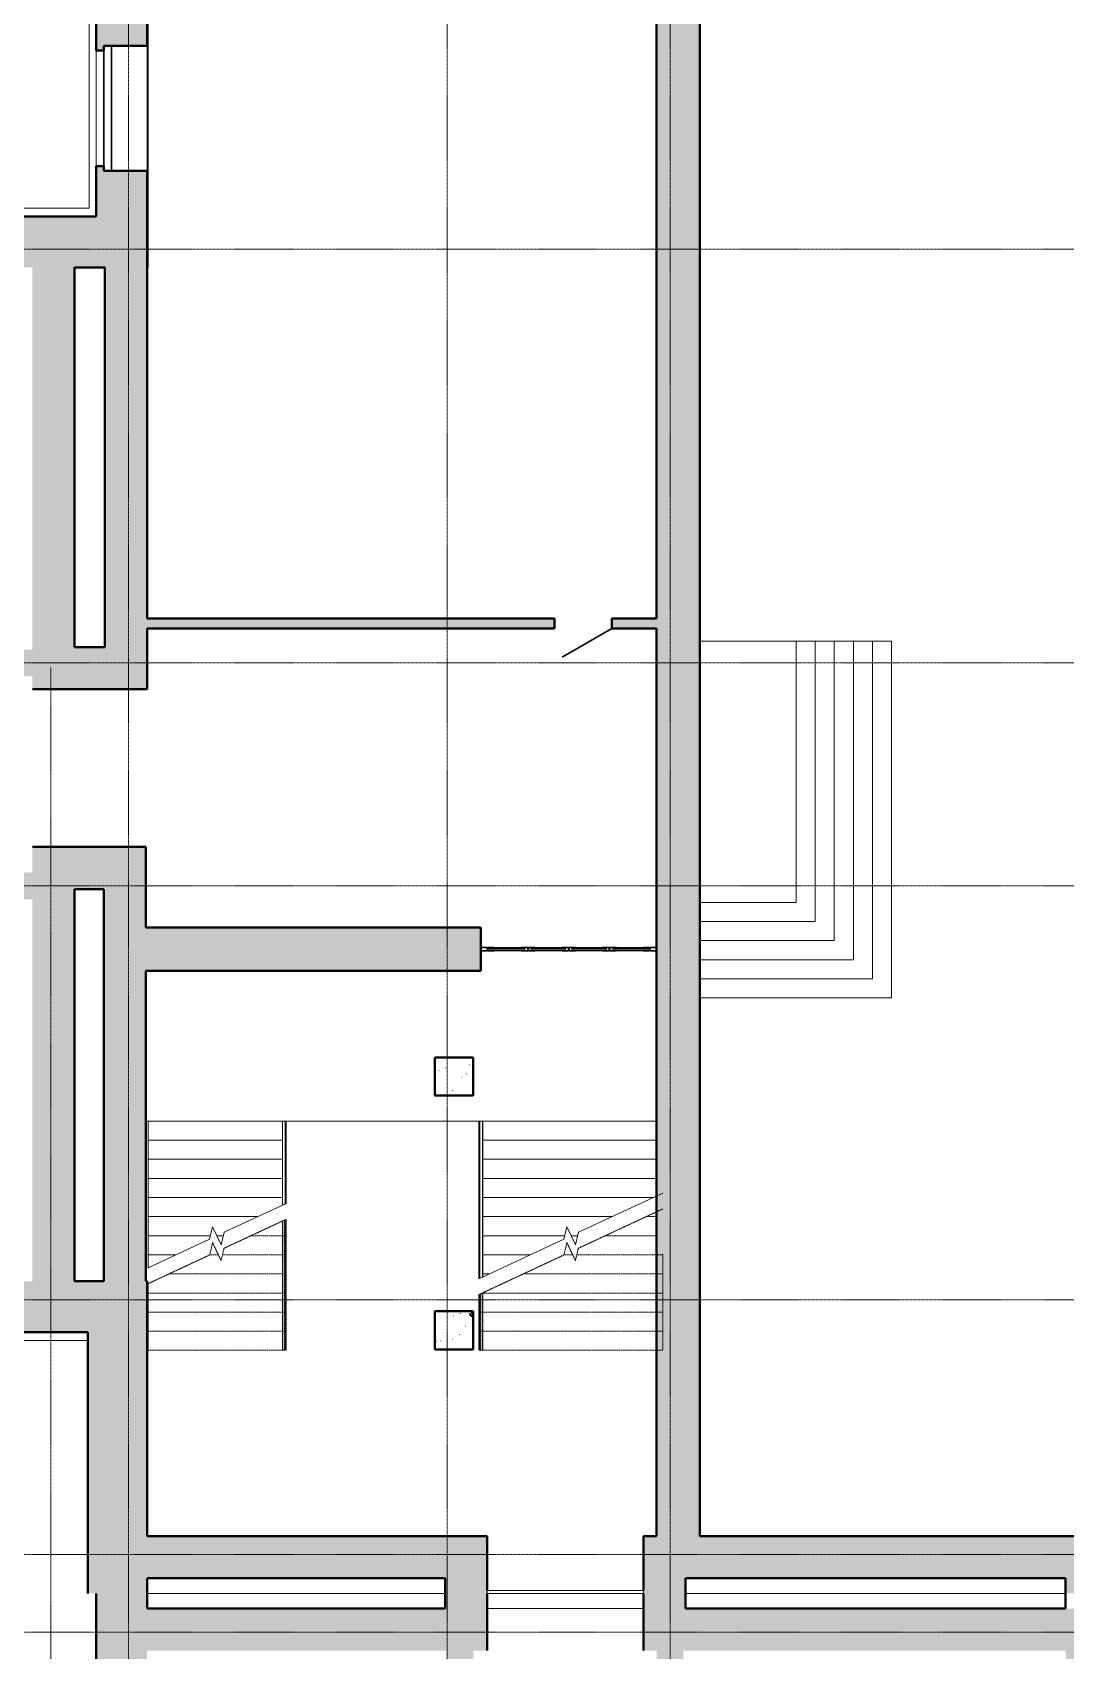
# Model space of a CAD drawing. Header units: millimetres. Extents: x -13853 to 411335, y -23261 to 161252.
# Drawn here: x 99066 to 115286, y 122815 to 148227 of the extents above; entities that cross this region are included whole.
import ezdxf

# ---------------------------------------------------------------- set-up
doc = ezdxf.new("R2010")
doc.units = ezdxf.units.MM
doc.linetypes.add('ADSK_Линия сетки', pattern=[21, 12, -3, 3, -3])
doc.linetypes.add('ADSK_Сверху', pattern=[4.5, 3, -1.5])
for name, color, linetype, lineweight in [('Двери', 7, 'Continuous', 18), ('Каркас_Импост', 7, 'Continuous', 30), ('Лестницы', 7, 'Continuous', 18), ('Несущие колонны', 7, 'Continuous', 18), ('Обобщенные модели', 7, 'Continuous', 18), ('Ограждение', 7, 'Continuous', 18), ('Окна', 7, 'Continuous', 18), ('Оси', 7, 'Continuous', 9), ('Остекление', 7, 'Continuous', 30), ('Панель', 7, 'Continuous', 30), ('Перекрытия', 7, 'Continuous', 18), ('Поручни', 7, 'Continuous', 18), ('Стены', 7, 'Continuous', 18), ('Стены разрез', 7, 'Continuous', 40)]:
    doc.layers.add(name, color=color, linetype=linetype, lineweight=lineweight)

# ---------------------------------------------------------------- blocks, each defined once
blk = doc.blocks.new('Ограждение - Ограждение-190798-001_Весь этаж')
at = {"layer": 'Ограждение', "linetype": 'ADSK_Сверху'}
for p, q in [((106076, 128410), (106076, 127531)), ((106086, 128411), (106086, 127531)), ((106091, 128413), (106091, 127531)), ((106106, 128420), (106106, 127531)), ((106131, 128432), (106131, 127531)), ((106136, 128434), (106136, 127531)), ((106106, 127531), (106076, 127531)), ((106136, 127531), (106086, 127531)), ((106131, 127531), (106091, 127531))]:
    blk.add_line(p, q, dxfattribs=at)
at = {"layer": 'Поручни'}
for p, q in [((106076, 131131), (106091, 131131)), ((106076, 131131), (106076, 128660)), ((106091, 131131), (106131, 131131)), ((106091, 131131), (106091, 128663)), ((106131, 131131), (106136, 131131)), ((106131, 131131), (106131, 128682)), ((106136, 131131), (106136, 128684)), ((106076, 128660), (106086, 128660)), ((106076, 128660), (106086, 128660)), ((106086, 128664), (106086, 128661)), ((106086, 128661), (106091, 128663)), ((106086, 128660), (106091, 128663)), ((106086, 128660), (106091, 128663)), ((106091, 128663), (106131, 128682)), ((106091, 128663), (106131, 128682)), ((106091, 128663), (106131, 128682)), ((106131, 128682), (106136, 128684))]:
    blk.add_line(p, q, dxfattribs=at)
blk = doc.blocks.new('Ограждение - Ограждение-190879-001_Весь этаж')
at = {"layer": 'Ограждение', "linetype": 'ADSK_Сверху'}
for p, q in [((102990, 129560), (102990, 127531)), ((102995, 129563), (102995, 127531)), ((103020, 129574), (103020, 127531)), ((103035, 129581), (103035, 127531)), ((103040, 129584), (103040, 127531)), ((103050, 129584), (103050, 127531)), ((103040, 127531), (102990, 127531)), ((103035, 127531), (102995, 127531)), ((103050, 127531), (103020, 127531))]:
    blk.add_line(p, q, dxfattribs=at)
at = {"layer": 'Поручни'}
for p, q in [((102990, 131131), (102995, 131131)), ((102990, 131131), (102990, 129810)), ((102995, 131131), (103035, 131131)), ((102995, 131131), (102995, 129813)), ((103035, 131131), (103050, 131131)), ((103035, 131131), (103035, 129831)), ((103050, 131131), (103050, 129834)), ((102990, 129810), (102995, 129813)), ((102995, 129813), (103035, 129831)), ((102995, 129813), (103035, 129831)), ((102995, 129813), (103035, 129831)), ((103035, 129831), (103040, 129834)), ((103035, 129831), (103040, 129834)), ((103040, 129834), (103050, 129834)), ((103040, 129834), (103050, 129834))]:
    blk.add_line(p, q, dxfattribs=at)
blk = doc.blocks.new('ADSK_Колонна бетонная_Квадратная - 600x600-460137-001_Весь этаж')
at = {"layer": 'Несущие колонны', "lineweight": 9}
h = blk.add_hatch(dxfattribs=at)
h.set_pattern_fill('FP_6', color=256, style=0, pattern_type=2)
h.set_pattern_definition([(50, (-105685.95, -127845.8), (728.7365, -63.7558), [76.2, -838.2]), (355, (-105685.95, -127845.8), (-140.9716, 764.2276), [60.96, -670.56]), (100.451, (-105625.2, -127851.1), (587.77, 700.4668), [64.76, -712.36]), (46.184, (-105685.95, -127642.6), (1084.316, -168.171), [114.3, -1257.3]), (96.636, (-105595.6, -127656.6), (949.61, 989.71), [97.14, -1068.54]), (351.184, (-105686, -127642.6), (949.6206, 989.701), [91.44, -1005.84]), (21, (-105584.35, -127693.4), (606.4579, -409.0606), [76.2, -838.2]), (326, (-105584.35, -127693.4), (247.2083, 736.753), [60.96, -670.56]), (71.451, (-105533.8, -127727.5), (853.6683, 327.6855), [64.76, -712.36]), (37.5, (-105685.95, -127845.8), (12.3547, 338.2201), [6.706, -655.726, 6.706, -1347.114]), (37.5, (-105685.95, -127845.8), (12.3547, 338.2201), [-669.138, -674.014, 6.706, -666.394]), (7.5, (-105685.95, -127845.8), (267.2789, 400.7221), [6.706, -381.406, 6.706, -897.026]), (7.5, (-105685.95, -127845.8), (267.2789, 400.7221), [-394.818, -640.486, 6.706, -249.834]), (327.5, (-105912.52, -127845.8), (542.36333, -22.91534), [6.706, -247.294, 6.706, -1837.334]), (327.5, (-105912.52, -127845.8), (542.36333, -22.91534), [-260.706, -785.774, 6.706, -1044.854]), (317.5, (-106014.1, -127845.8), (592.517, 101.7071), [6.706, -323.494, 6.706, -1266.342]), (317.5, (-106014.1, -127845.8), (592.517, 101.7071), [-336.906, -519.582, 6.706, -740.054])])
h.paths.add_polyline_path([(300, -300), (300, 300), (-300, 300), (-300, -300)], flags=0)
at = {"layer": 'Несущие колонны', "lineweight": 40}
for p, q in [((300, 300), (-300, 300)), ((-300, 300), (-300, -300)), ((300, -300), (300, 300)), ((-300, -300), (300, -300))]:
    blk.add_line(p, q, dxfattribs=at)
blk = doc.blocks.new('AC_Дверь_Однопольная_ДеревяннаяВнутренняя_ГОСТ6629-88 - 860х2080h-423991-001_Весь этаж')
at = {"layer": 'Панель'}
blk.add_line((-450, 80), (329, 530), dxfattribs=at)
blk = doc.blocks.new('ИРНИТУ-Окно-ГОСТ23166-99_4_2_Створки - 1920 x 3100-687415-001_Весь этаж')
at = {"layer": 'Каркас_Импост'}
for p, q in [((-1018.1, 280), (941.9, 280)), ((-1018.1, 280), (-1018.1, 160)), ((-1018.1, 280), (-983.1, 280)), ((941.9, 280), (906.9, 280)), ((941.9, 280), (941.9, 160)), ((-1018.1, 160), (941.9, 160)), ((-1018.1, 160), (-983.1, 160)), ((941.9, 160), (906.9, 160))]:
    blk.add_line(p, q, dxfattribs=at)
blk = doc.blocks.new('Противодымная перегородка Тип1 - Противодымная перегородка Тип1-1180572-001_Весь этаж')
at = {"layer": 'Каркас_Импост', "lineweight": 18}
for p, q in [((-1226, 25), (1226, 25)), ((-1226, -23), (-1226, 25)), ((1226, 25), (1226, -23))]:
    blk.add_line(p, q, dxfattribs=at)
blk = doc.blocks.new('Короб по грани - Короб по грани-1180879-001_Весь этаж')
at = {"layer": 'Обобщенные модели'}
for p, q in [((1693, -3), (-759, -3)), ((1693, -240), (-759, -240))]:
    blk.add_line(p, q, dxfattribs=at)
blk = doc.blocks.new('Противодымная перегородка Тип1 - Противодымная перегородка Тип1-1181117-001_Весь этаж')
at = {"layer": 'Каркас_Импост'}
for p, q in [((-1280, 25), (-1380, 25)), ((-1380, 25), (-1380, -25)), ((-1280, 10), (-1280, 25)), ((-1170, 25), (-1270, 25)), ((-1270, 25), (-1270, 10)), ((-1170, 10), (-1170, 25)), ((-642.5, 25), (-742.5, 25)), ((-742.5, 25), (-742.5, 10)), ((-642.5, -25), (-642.5, 25)), ((-532.5, 25), (-632.5, 25)), ((-632.5, 25), (-632.5, -25)), ((-532.5, 10), (-532.5, 25)), ((-5, 25), (-105, 25)), ((-105, 25), (-105, 10)), ((-5, -25), (-5, 25)), ((105, 25), (5, 25)), ((5, 25), (5, -25)), ((105, 10), (105, 25)), ((632.5, 25), (532.5, 25)), ((532.5, 25), (532.5, 10)), ((632.5, -25), (632.5, 25)), ((742.5, 25), (642.5, 25)), ((642.5, 25), (642.5, -25)), ((742.5, 10), (742.5, 25)), ((1270, 25), (1170, 25)), ((1170, 25), (1170, 10)), ((1270, 10), (1270, 25)), ((1380, 25), (1280, 25)), ((1280, 25), (1280, 10)), ((1380, -25), (1380, 25)), ((-1380, -25), (-1280, -25)), ((-1280, -25), (-1280, -10)), ((-1270, -10), (-1270, -25)), ((-1270, -25), (-1170, -25)), ((-1170, -25), (-1170, -10)), ((-742.5, -10), (-742.5, -25)), ((-742.5, -25), (-642.5, -25)), ((-632.5, -25), (-532.5, -25)), ((-532.5, -25), (-532.5, -10)), ((-105, -10), (-105, -25)), ((-105, -25), (-5, -25)), ((5, -25), (105, -25)), ((105, -25), (105, -10)), ((532.5, -10), (532.5, -25)), ((532.5, -25), (632.5, -25)), ((642.5, -25), (742.5, -25)), ((742.5, -25), (742.5, -10)), ((1170, -10), (1170, -25)), ((1170, -25), (1270, -25)), ((1270, -25), (1270, -10)), ((1280, -10), (1280, -25)), ((1280, -25), (1380, -25))]:
    blk.add_line(p, q, dxfattribs=at)
at = {"layer": 'Каркас_Импост', "lineweight": 18}
for p, q in [((-1170, 25), (-742.5, 25)), ((-532.5, 25), (-105, 25)), ((105, 25), (532.5, 25)), ((742.5, 25), (1170, 25)), ((-742.5, -25), (-1170, -25)), ((-105, -25), (-532.5, -25)), ((532.5, -25), (105, -25)), ((1170, -25), (742.5, -25))]:
    blk.add_line(p, q, dxfattribs=at)
at = {"layer": 'Остекление', "lineweight": 18}
for p, q in [((-1280, 10), (-690, 10)), ((-1280, 10), (-1280, -10)), ((-690, -10), (-690, 10)), ((-590, 10), (-50, 10)), ((-590, 10), (-590, -10)), ((-50, -10), (-50, 10)), ((50, 10), (590, 10)), ((50, 10), (50, -10)), ((590, -10), (590, 10)), ((690, 10), (1280, 10)), ((690, 10), (690, -10)), ((1280, -10), (1280, 10)), ((-690, -10), (-1280, -10)), ((-50, -10), (-590, -10)), ((590, -10), (50, -10)), ((1280, -10), (690, -10))]:
    blk.add_line(p, q, dxfattribs=at)

msp = doc.modelspace()

# ---------------------------------------------------------------- hatches: boundary and pattern name
at = {"layer": 'Несущие колонны', "lineweight": 9}
h = msp.add_hatch(dxfattribs=at)
h.set_pattern_fill('FP_7', color=256, style=0, pattern_type=2)
h.set_pattern_definition([(50, (0, 0), (728.7365, -63.7558), [76.2, -838.2]), (355, (0, 0), (-140.9716, 764.2276), [60.96, -670.56]), (100.451, (60.7, -5.3), (587.77, 700.4668), [64.76, -712.36]), (46.184, (0, 203.2), (1084.3162, -168.171), [114.3, -1257.3]), (96.636, (90.4, 189.2), (949.61, 989.71), [97.14, -1068.54]), (351.184, (0, 203.2), (949.6206, 989.701), [91.44, -1005.84]), (21, (101.6, 152.4), (606.4579, -409.0606), [76.2, -838.2]), (326, (101.6, 152.4), (247.2083, 736.753), [60.96, -670.56]), (71.451, (152.14, 118.3), (853.6683, 327.6855), [64.76, -712.36]), (37.5, (0, 0), (12.3547, 338.2201), [6.706, -655.726, 6.706, -674.014, -673.1]), (37.5, (0, 0), (12.3547, 338.2201), [-1343.152, 6.706, -666.394]), (7.5, (0, 0), (267.2789, 400.7221), [6.706, -381.406, 6.706, -640.486, -256.54]), (7.5, (0, 0), (267.2789, 400.7221), [-1035.304, 6.706, -249.834]), (327.5, (-226.57, 0), (542.36333, -22.91534), [6.706, -247.294, 6.706, -785.774, -1051.56]), (327.5, (-226.57, 0), (542.36333, -22.91534), [-1046.48, 6.706, -1044.854]), (317.5, (-328.17, 0), (592.517, 101.7071), [6.706, -323.494, 6.706, -519.582, -746.76]), (317.5, (-328.17, 0), (592.517, 101.7071), [-856.488, 6.706, -740.054])])
h.paths.add_polyline_path([(105386, 131531), (105986, 131531), (105986, 132131), (105386, 132131), (105386, 132038)], flags=0)
at = {"layer": 'Стены'}
h = msp.add_hatch(color=256, dxfattribs=at)
h.paths.add_polyline_path([(100206, 145335), (100866, 145335), (100866, 146055), (100186, 146055), (100186, 146125), (100066, 146125), (100066, 145335)], flags=0)
h.paths.add_polyline_path([(100066, 147945), (100186, 147945), (100186, 148015), (100866, 148015), (100866, 149335), (100066, 149335)], flags=0)
for points in [[(109317, 124615), (109546, 124615), (109546, 148535), (108866, 148535), (108866, 124615)], [(100206, 138575), (100866, 138575), (100866, 145335), (100206, 145335), (100206, 141363)], [(99726, 138575), (99726, 144535), (99066, 144535), (99066, 138575)], [(100866, 137915), (100866, 138575), (99066, 138575), (99066, 137915)], [(99066, 134775), (100846, 134775), (100846, 135435), (99066, 135435), (99066, 135035)], [(99726, 128615), (99726, 134775), (99066, 134775), (99066, 128615), (99590, 128615)], [(100846, 128615), (100846, 134775), (100186, 134775), (100186, 128615)], [(106106, 133491), (106106, 134171), (100846, 134171), (100846, 133491), (103810, 133491)], [(99936, 123713), (100866, 123713), (100866, 128615), (99936, 128615), (99936, 125821)], [(103810, 123955), (105546, 123955), (105546, 124615), (100866, 124615), (100866, 123955)], [(106206, 123713), (106206, 124615), (105546, 124615), (105546, 123713)], [(109317, 123713), (109317, 124615), (108657, 124615), (108657, 123713)], [(109317, 123955), (115286, 123955), (115286, 124615), (109317, 124615)], [(115286, 123713), (116086, 123713), (116086, 124615), (115286, 124615), (115286, 123955)], [(100066, 123475), (100866, 123475), (100866, 123713), (100066, 123713)], [(105546, 123475), (106206, 123475), (106206, 123713), (105546, 123713)], [(109317, 123475), (109317, 123713), (108657, 123713), (108657, 123475)], [(103810, 122815), (105546, 122815), (105546, 123475), (100866, 123475), (100866, 122815)], [(105986, 122815), (106206, 122815), (106206, 123475), (105546, 123475), (105546, 122815), (105566, 122815)], [(108657, 122815), (109317, 122815), (109317, 123475), (108657, 123475)], [(112249, 122815), (115286, 122815), (115286, 123475), (109317, 123475), (109317, 122815)]]:
    msp.add_hatch(color=256, dxfattribs=at).paths.add_polyline_path(points, flags=0)
h = msp.add_hatch(color=256, dxfattribs=at)
h.paths.add_polyline_path([(99590, 144535), (100206, 144535), (100206, 145335), (98216, 145335), (98216, 145215), (98286, 145215), (98286, 144535), (99066, 144535)], flags=0)
h.paths.add_polyline_path([(94716, 144535), (96326, 144535), (96326, 145215), (96396, 145215), (96396, 145335), (94646, 145335), (94646, 145215), (94716, 145215)], flags=0)
h.paths.add_polyline_path([(92756, 144535), (92756, 145215), (92826, 145215), (92826, 145335), (91076, 145335), (91076, 145215), (91146, 145215), (91146, 144535), (91151, 144535)], flags=0)
h.paths.add_polyline_path([(87575, 144535), (89186, 144535), (89186, 145215), (89256, 145215), (89256, 145335), (87505, 145335), (87505, 145215), (87575, 145215)], flags=0)
h.paths.add_polyline_path([(85615, 144535), (85615, 145215), (85685, 145215), (85685, 145335), (83935, 145335), (83935, 145215), (84005, 145215), (84005, 144535), (84836, 144535)], flags=0)
h.paths.add_polyline_path([(82045, 144535), (82045, 145215), (82115, 145215), (82115, 145335), (80140, 145335), (80140, 145215), (80210, 145215), (80210, 144535), (81696, 144535)], flags=0)
h.paths.add_polyline_path([(78250, 144535), (78250, 145215), (78320, 145215), (78320, 145335), (76577, 145335), (76577, 145215), (76647, 145215), (76647, 144535)], flags=0)
h.paths.add_polyline_path([(74273, 144535), (74687, 144535), (74687, 145215), (74757, 145215), (74757, 145335), (72972, 145335), (72972, 145215), (73042, 145215), (73042, 144535), (73262, 144535)], flags=0)
h.paths.add_polyline_path([(71082, 144535), (71082, 145215), (71152, 145215), (71152, 145335), (69167, 145335), (69167, 145215), (69237, 145215), (69237, 144535), (70054, 144535)], flags=0)
h.paths.add_polyline_path([(67277, 144535), (67277, 145215), (67347, 145215), (67347, 145335), (65872, 145335), (65872, 145215), (65942, 145215), (65942, 144535)], flags=0)
h.paths.add_polyline_path([(63982, 144535), (63982, 145215), (64052, 145215), (64052, 145335), (61067, 145335), (61067, 145215), (61137, 145215), (61137, 144535), (63696, 144535)], flags=0)
h.paths.add_polyline_path([(56846, 144535), (57257, 144535), (57257, 145215), (57327, 145215), (57327, 145335), (54177, 145335), (54177, 145215), (54247, 145215), (54247, 144535), (56186, 144535)], flags=0)
h.paths.add_polyline_path([(50752, 144535), (52287, 144535), (52287, 145215), (52357, 145215), (52357, 145335), (50682, 145335), (50682, 145215), (50752, 145215)], flags=0)
h.paths.add_polyline_path([(43761, 144535), (45197, 144535), (45197, 145215), (45267, 145215), (45267, 145335), (43691, 145335), (43691, 145215), (43761, 145215)], flags=0)
h.paths.add_polyline_path([(48792, 144535), (48792, 145215), (48862, 145215), (48862, 145335), (47087, 145335), (47087, 145215), (47157, 145215), (47157, 144535)], flags=0)
h.paths.add_polyline_path([(40517, 144535), (41801, 144535), (41801, 145215), (41871, 145215), (41871, 145335), (40196, 145335), (40196, 145215), (40266, 145215), (40266, 144535)], flags=0)
h.paths.add_polyline_path([(37676, 144535), (38306, 144535), (38306, 145215), (38376, 145215), (38376, 145335), (36501, 145335), (36501, 145215), (36571, 145215), (36571, 144535), (36996, 144535)], flags=0)
h.paths.add_polyline_path([(33076, 144535), (34611, 144535), (34611, 145215), (34681, 145215), (34681, 145335), (33006, 145335), (33006, 145215), (33076, 145215)], flags=0)
h.paths.add_polyline_path([(30246, 144535), (31116, 144535), (31116, 145215), (31186, 145215), (31186, 145335), (29511, 145335), (29511, 145215), (29581, 145215), (29581, 144535), (29968, 144535)], flags=0)
h.paths.add_polyline_path([(27621, 144535), (27621, 145215), (27691, 145215), (27691, 145335), (26015, 145335), (26015, 145215), (26085, 145215), (26085, 144535)], flags=0)
h.paths.add_polyline_path([(23639, 144535), (24125, 144535), (24125, 145215), (24195, 145215), (24195, 145335), (22420, 145335), (22420, 145215), (22490, 145215), (22490, 144535)], flags=0)
h.paths.add_polyline_path([(20530, 144535), (20530, 145215), (20600, 145215), (20600, 145335), (18626, 145335), (18626, 144535), (19626, 144535)], flags=0)
h = msp.add_hatch(color=256, dxfattribs=at)
h.paths.add_polyline_path([(107264, 138865), (107264, 139025), (100866, 139025), (100866, 138865), (103810, 138865)], flags=0)
h.paths.add_polyline_path([(108866, 138865), (108866, 139025), (108164, 139025), (108164, 138865)], flags=0)
h = msp.add_hatch(color=256, dxfattribs=at)
h.paths.add_polyline_path([(95371, 138115), (99066, 138115), (99066, 138535), (94221, 138535), (94221, 138115)], flags=0)
h.paths.add_polyline_path([(63696, 138115), (64717, 138115), (64717, 138535), (63696, 138535)], flags=0)
h.paths.add_polyline_path([(87134, 138115), (92921, 138115), (92921, 138535), (87134, 138535)], flags=0)
h.paths.add_polyline_path([(70054, 138115), (78506, 138115), (78506, 138535), (65657, 138535), (65657, 138115)], flags=0)
h.paths.add_polyline_path([(79806, 138115), (82586, 138115), (82586, 138535), (79806, 138535)], flags=0)
h.paths.add_polyline_path([(86194, 138115), (86194, 138535), (83526, 138535), (83526, 138115)], flags=0)
h = msp.add_hatch(color=256, dxfattribs=at)
h.paths.add_polyline_path([(99066, 134615), (99066, 135035), (98446, 135035), (98446, 134615)], flags=0)
h.paths.add_polyline_path([(95371, 134615), (95646, 134615), (95646, 135035), (91646, 135035), (91646, 134615), (93751, 134615)], flags=0)
h.paths.add_polyline_path([(96891, 134615), (97546, 134615), (97546, 135035), (96546, 135035), (96546, 134615)], flags=0)
h.paths.add_polyline_path([(86932, 134615), (89146, 134615), (89146, 135035), (83441, 135035), (83441, 134615)], flags=0)
h.paths.add_polyline_path([(90291, 134615), (90746, 134615), (90746, 135035), (90046, 135035), (90046, 134615)], flags=0)
h.paths.add_polyline_path([(79702, 134615), (82501, 134615), (82501, 135035), (79702, 135035)], flags=0)
h.paths.add_polyline_path([(77602, 134615), (78762, 134615), (78762, 135035), (76482, 135035), (76482, 134615)], flags=0)
h.paths.add_polyline_path([(75182, 134615), (75182, 135035), (65782, 135035), (65782, 134615), (70054, 134615)], flags=0)
h.paths.add_polyline_path([(63696, 134615), (64482, 134615), (64482, 135035), (63696, 135035)], flags=0)
h = msp.add_hatch(color=256, dxfattribs=at)
h.paths.add_polyline_path([(99936, 127815), (99936, 128615), (97826, 128615), (97826, 127935), (97756, 127935), (97756, 127815), (99590, 127815)], flags=0)
h.paths.add_polyline_path([(96856, 127815), (96856, 127935), (96786, 127935), (96786, 128615), (96331, 128615), (96331, 127935), (96261, 127935), (96261, 127815)], flags=0)
h.paths.add_polyline_path([(91866, 127815), (95361, 127815), (95361, 127935), (95291, 127935), (95291, 128615), (91936, 128615), (91936, 127935), (91866, 127935)], flags=0)
h.paths.add_polyline_path([(89427, 127815), (89427, 127935), (89357, 127935), (89357, 128615), (87575, 128615), (87575, 127935), (87505, 127935), (87505, 127815), (89041, 127815)], flags=0)
h.paths.add_polyline_path([(90966, 127815), (90966, 127935), (90896, 127935), (90896, 128615), (90397, 128615), (90397, 127935), (90327, 127935), (90327, 127815)], flags=0)
h.paths.add_polyline_path([(82115, 127815), (82115, 127935), (82045, 127935), (82045, 128615), (80210, 128615), (80210, 127935), (80140, 127935), (80140, 127815)], flags=0)
h.paths.add_polyline_path([(83935, 127815), (85685, 127815), (85685, 127935), (85615, 127935), (85615, 128615), (84005, 128615), (84005, 127935), (83935, 127935)], flags=0)
h.paths.add_polyline_path([(74273, 127815), (74757, 127815), (74757, 127935), (74687, 127935), (74687, 128615), (73042, 128615), (73042, 127935), (72972, 127935), (72972, 127815)], flags=0)
h.paths.add_polyline_path([(76577, 127815), (78320, 127815), (78320, 127935), (78250, 127935), (78250, 128615), (76647, 128615), (76647, 127935), (76577, 127935)], flags=0)
h.paths.add_polyline_path([(70054, 127815), (71152, 127815), (71152, 127935), (71082, 127935), (71082, 128615), (69237, 128615), (69237, 127935), (69167, 127935), (69167, 127815)], flags=0)
h.paths.add_polyline_path([(65872, 127815), (67347, 127815), (67347, 127935), (67277, 127935), (67277, 128615), (65942, 128615), (65942, 127935), (65872, 127935)], flags=0)
h.paths.add_polyline_path([(64052, 127815), (64052, 127935), (63982, 127935), (63982, 128615), (62496, 128615), (62496, 127935), (62426, 127935), (62426, 127815)], flags=0)
h.paths.add_polyline_path([(59497, 127815), (60556, 127815), (60556, 128615), (59497, 128615)], flags=0)
h.paths.add_polyline_path([(57627, 127815), (57627, 127935), (57557, 127935), (57557, 128615), (54247, 128615), (54247, 127935), (54177, 127935), (54177, 127815)], flags=0)
h.paths.add_polyline_path([(47087, 127815), (48862, 127815), (48862, 127935), (48792, 127935), (48792, 128615), (47157, 128615), (47157, 127935), (47087, 127935)], flags=0)
h.paths.add_polyline_path([(50682, 127815), (52357, 127815), (52357, 127935), (52287, 127935), (52287, 128615), (50752, 128615), (50752, 127935), (50682, 127935)], flags=0)
h.paths.add_polyline_path([(41871, 127815), (41871, 127935), (41801, 127935), (41801, 128615), (40266, 128615), (40266, 127935), (40196, 127935), (40196, 127815), (40517, 127815)], flags=0)
h.paths.add_polyline_path([(45267, 127815), (45267, 127935), (45197, 127935), (45197, 128615), (43761, 128615), (43761, 127935), (43691, 127935), (43691, 127815), (44737, 127815)], flags=0)
h.paths.add_polyline_path([(36501, 127815), (38376, 127815), (38376, 127935), (38306, 127935), (38306, 128615), (36571, 128615), (36571, 127935), (36501, 127935)], flags=0)
h.paths.add_polyline_path([(34681, 127815), (34681, 127935), (34611, 127935), (34611, 128615), (33076, 128615), (33076, 127935), (33006, 127935), (33006, 127815)], flags=0)
h.paths.add_polyline_path([(31186, 127815), (31186, 127935), (31116, 127935), (31116, 128615), (29581, 128615), (29581, 127935), (29511, 127935), (29511, 127815)], flags=0)
h.paths.add_polyline_path([(27691, 127815), (27691, 127935), (27621, 127935), (27621, 128615), (26085, 128615), (26085, 127935), (26015, 127935), (26015, 127815)], flags=0)
h.paths.add_polyline_path([(22420, 127815), (24195, 127815), (24195, 127935), (24125, 127935), (24125, 128615), (22490, 128615), (22490, 127935), (22420, 127935)], flags=0)
h.paths.add_polyline_path([(20600, 127815), (20600, 127935), (20530, 127935), (20530, 128615), (18646, 128615), (18646, 127815), (19419, 127815)], flags=0)
h = msp.add_hatch(color=256, dxfattribs=at)
h.paths.add_polyline_path([(100066, 82615), (100866, 82615), (100866, 84189), (100186, 84189), (100186, 84259), (100066, 84259)], flags=0)
h.paths.add_polyline_path([(100066, 86079), (100186, 86079), (100186, 86149), (100866, 86149), (100866, 87884), (100186, 87884), (100186, 87954), (100066, 87954)], flags=0)
h.paths.add_polyline_path([(100066, 89774), (100186, 89774), (100186, 89844), (100866, 89844), (100866, 91480), (100186, 91480), (100186, 91550), (100066, 91550)], flags=0)
h.paths.add_polyline_path([(100066, 93370), (100186, 93370), (100186, 93440), (100866, 93440), (100866, 95175), (100186, 95175), (100186, 95245), (100066, 95245)], flags=0)
h.paths.add_polyline_path([(100066, 97065), (100186, 97065), (100186, 97135), (100866, 97135), (100866, 98870), (100186, 98870), (100186, 98940), (100066, 98940)], flags=0)
h.paths.add_polyline_path([(100066, 100760), (100186, 100760), (100186, 100830), (100866, 100830), (100866, 102365), (100186, 102365), (100186, 102435), (100066, 102435)], flags=0)
h.paths.add_polyline_path([(100066, 104255), (100186, 104255), (100186, 104325), (100866, 104325), (100866, 105965), (100186, 105965), (100186, 106035), (100066, 106035)], flags=0)
h.paths.add_polyline_path([(100186, 107855), (100186, 107925), (100866, 107925), (100866, 109465), (100186, 109465), (100186, 109535), (100066, 109535), (100066, 107855)], flags=0)
h.paths.add_polyline_path([(100066, 111355), (100186, 111355), (100186, 111425), (100866, 111425), (100866, 113165), (100186, 113165), (100186, 113235), (100066, 113235)], flags=0)
h.paths.add_polyline_path([(100066, 115055), (100186, 115055), (100186, 115125), (100866, 115125), (100866, 116765), (100186, 116765), (100186, 116835), (100066, 116835), (100066, 116496)], flags=0)
h.paths.add_polyline_path([(100066, 118655), (100186, 118655), (100186, 118725), (100866, 118725), (100866, 120370), (100186, 120370), (100186, 120440), (100066, 120440)], flags=0)
h.paths.add_polyline_path([(100066, 122260), (100186, 122260), (100186, 122330), (100866, 122330), (100866, 123475), (100066, 123475), (100066, 122713)], flags=0)
h = msp.add_hatch(color=256, dxfattribs=at)
h.paths.add_polyline_path([(116086, 62895), (116086, 64705), (115286, 64705), (115286, 62895)], flags=0)
h.paths.add_polyline_path([(115286, 66805), (116086, 66805), (116086, 68205), (115286, 68205)], flags=0)
h.paths.add_polyline_path([(115286, 70305), (116086, 70305), (116086, 72385), (115286, 72385), (115286, 70765)], flags=0)
h.paths.add_polyline_path([(116086, 75585), (116086, 77159), (115286, 77159), (115286, 75585)], flags=0)
h.paths.add_polyline_path([(115286, 79259), (116086, 79259), (116086, 80759), (115286, 80759), (115286, 80304)], flags=0)
h.paths.add_polyline_path([(115286, 82859), (116086, 82859), (116086, 84359), (115286, 84359), (115286, 83604)], flags=0)
h.paths.add_polyline_path([(115286, 86459), (116086, 86459), (116086, 88059), (115286, 88059)], flags=0)
h.paths.add_polyline_path([(115286, 90159), (116086, 90159), (116086, 91659), (115286, 91659), (115286, 90265)], flags=0)
h.paths.add_polyline_path([(116086, 93759), (116086, 95459), (115286, 95459), (115286, 93759)], flags=0)
h.paths.add_polyline_path([(115286, 97559), (116086, 97559), (116086, 99159), (115286, 99159), (115286, 97846)], flags=0)
h.paths.add_polyline_path([(115286, 101259), (116086, 101259), (116086, 102559), (115286, 102559), (115286, 101604)], flags=0)
h.paths.add_polyline_path([(115286, 104659), (116086, 104659), (116086, 106159), (115286, 106159), (115286, 105214)], flags=0)
h.paths.add_polyline_path([(115286, 108259), (116086, 108259), (116086, 109699), (115286, 109699), (115286, 108265)], flags=0)
h.paths.add_polyline_path([(116086, 111799), (116086, 113335), (115286, 113335), (115286, 111799)], flags=0)
h.paths.add_polyline_path([(115286, 115435), (116086, 115435), (116086, 117015), (115286, 117015), (115286, 116464)], flags=0)
h.paths.add_polyline_path([(115286, 119115), (116086, 119115), (116086, 120475), (115286, 120475), (115286, 119604)], flags=0)
h.paths.add_polyline_path([(116086, 122575), (116086, 123475), (115286, 123475), (115286, 122575)], flags=0)
h = msp.add_hatch(color=256, dxfattribs=at)
h.paths.add_polyline_path([(105986, 90945), (105986, 95751), (105566, 95751), (105566, 90945)], flags=0)
h.paths.add_polyline_path([(105566, 97051), (105986, 97051), (105986, 99551), (105566, 99551), (105566, 97691)], flags=0)
h.paths.add_polyline_path([(105986, 100491), (105986, 107001), (105566, 107001), (105566, 100491)], flags=0)
h.paths.add_polyline_path([(105566, 107941), (105986, 107941), (105986, 109821), (105566, 109821), (105566, 108265)], flags=0)
h.paths.add_polyline_path([(105566, 111121), (105986, 111121), (105986, 117641), (105566, 117641), (105566, 116496)], flags=0)
h.paths.add_polyline_path([(105566, 118941), (105986, 118941), (105986, 121501), (105566, 121501), (105566, 119311)], flags=0)
h.paths.add_polyline_path([(105566, 122441), (105986, 122441), (105986, 122815), (105566, 122815), (105566, 122713)], flags=0)
h = msp.add_hatch(color=256, dxfattribs=at)
h.paths.add_polyline_path([(109026, 76074), (109286, 76074), (109286, 77614), (108866, 77614), (108866, 76074)], flags=0)
h.paths.add_polyline_path([(108866, 78554), (109286, 78554), (109286, 81314), (108866, 81314), (108866, 79195)], flags=0)
h.paths.add_polyline_path([(109286, 82254), (109286, 84634), (108866, 84634), (108866, 82254)], flags=0)
h.paths.add_polyline_path([(108866, 85934), (109286, 85934), (109286, 92104), (108866, 92104), (108866, 91629)], flags=0)
h.paths.add_polyline_path([(109286, 93044), (109286, 95724), (108866, 95724), (108866, 93044)], flags=0)
h.paths.add_polyline_path([(109286, 97024), (109286, 103224), (108866, 103224), (108866, 97024)], flags=0)
h.paths.add_polyline_path([(108866, 104164), (109286, 104164), (109286, 106924), (108866, 106924)], flags=0)
h.paths.add_polyline_path([(108866, 107864), (109286, 107864), (109286, 110364), (108866, 110364)], flags=0)
h.paths.add_polyline_path([(108866, 111304), (109286, 111304), (109286, 114219), (108866, 114219)], flags=0)
h.paths.add_polyline_path([(108866, 115159), (109286, 115159), (109286, 121301), (108866, 121301), (108866, 116496)], flags=0)
h.paths.add_polyline_path([(108866, 122241), (109286, 122241), (109286, 122815), (108866, 122815), (108866, 122713)], flags=0)

# ---------------------------------------------------------------- linework, layer by layer
at = {"layer": 'Лестницы'}
for p, q in [((111054, 134565), (111054, 138665)), ((111354, 138665), (111054, 138665)), ((111654, 138665), (111354, 138665)), ((111354, 134265), (111354, 138665)), ((111954, 138665), (111654, 138665)), ((111654, 133965), (111654, 138665)), ((112254, 138665), (111954, 138665)), ((111954, 133665), (111954, 138665)), ((112554, 138665), (112254, 138665)), ((112254, 133365), (112254, 138665)), ((112554, 133065), (112554, 138665)), ((109546, 134565), (111054, 134565)), ((109546, 134265), (111354, 134265)), ((109546, 133965), (111654, 133965)), ((109546, 133665), (111954, 133665)), ((109546, 133365), (112254, 133365)), ((109546, 133065), (112554, 133065)), ((102990, 131131), (100883, 131131)), ((100883, 131131), (100883, 130831)), ((108866, 131131), (106136, 131131)), ((100883, 130831), (100883, 130531)), ((102990, 130831), (100883, 130831)), ((108866, 130831), (106136, 130831)), ((100883, 130531), (100883, 130231)), ((102990, 130531), (100883, 130531)), ((108866, 130531), (106136, 130531)), ((100883, 130231), (100883, 129931)), ((102990, 130231), (100883, 130231)), ((108866, 130231), (106136, 130231)), ((100883, 129931), (100883, 129631)), ((102990, 129931), (100883, 129931)), ((108810, 129931), (106136, 129931)), ((107637, 129384), (108961, 130001)), ((100883, 129631), (100883, 129331)), ((102605, 129631), (100883, 129631)), ((102075, 129384), (103040, 129834)), ((108167, 129631), (106136, 129631)), ((101849, 129278), (101896, 129472)), ((101896, 129472), (102028, 129189)), ((102028, 129189), (102075, 129384)), ((107410, 129278), (107458, 129472)), ((107458, 129472), (107590, 129189)), ((107590, 129189), (107637, 129384)), ((100883, 129331), (100883, 129031)), ((101861, 129331), (100883, 129331)), ((100883, 128828), (101849, 129278)), ((102062, 129331), (101962, 129331)), ((106131, 128682), (107410, 129278)), ((107423, 129331), (106136, 129331)), ((107624, 129331), (107524, 129331)), ((100883, 129031), (100883, 128828)), ((101318, 129031), (100883, 129031)), ((106880, 129031), (106136, 129031)), ((106086, 128663), (106086, 128660)), ((106086, 128660), (106091, 128663)), ((106237, 128731), (106136, 128731))]:
    msp.add_line(p, q, dxfattribs=at)
at = {"layer": 'Лестницы', "linetype": 'ADSK_Сверху'}
for p, q in [((111354, 134265), (111354, 138665)), ((111654, 133965), (111654, 138665)), ((111954, 133665), (111954, 138665)), ((112254, 133365), (112254, 138665)), ((112554, 133065), (112554, 138665)), ((109546, 134265), (111354, 134265)), ((109546, 133965), (111654, 133965)), ((109546, 133665), (111954, 133665)), ((109546, 133365), (112254, 133365)), ((109546, 133065), (112554, 133065)), ((102990, 131131), (100883, 131131)), ((108866, 131131), (106136, 131131)), ((102990, 130831), (100883, 130831)), ((108866, 130831), (106136, 130831)), ((102990, 130531), (100883, 130531)), ((108866, 130531), (106136, 130531)), ((102990, 130231), (100883, 130231)), ((108866, 130231), (106136, 130231)), ((102990, 129931), (100883, 129931)), ((108810, 129931), (106136, 129931)), ((102605, 129631), (100883, 129631)), ((108167, 129631), (106136, 129631)), ((107637, 129134), (108961, 129751)), ((108866, 129631), (108703, 129631)), ((108866, 129631), (108703, 129631)), ((102075, 129134), (103040, 129584)), ((103040, 129584), (103040, 127531)), ((101861, 129331), (100883, 129331)), ((101849, 129028), (101896, 129222)), ((101896, 129222), (102028, 128939)), ((102062, 129331), (101962, 129331)), ((102028, 128939), (102075, 129134)), ((103040, 129331), (102498, 129331)), ((103040, 129331), (102498, 129331)), ((107423, 129331), (106136, 129331)), ((107410, 129028), (107458, 129222)), ((107458, 129222), (107590, 128939)), ((107624, 129331), (107524, 129331)), ((107590, 128939), (107637, 129134)), ((108866, 129331), (108060, 129331)), ((108866, 129331), (108060, 129331)), ((101318, 129031), (100883, 129031)), ((100883, 128578), (101849, 129028)), ((101985, 129031), (101849, 129031)), ((101985, 129031), (101849, 129031)), ((103040, 129031), (102050, 129031)), ((103040, 129031), (102050, 129031)), ((106086, 128410), (107410, 129028)), ((106880, 129031), (106136, 129031)), ((107547, 129031), (107411, 129031)), ((107547, 129031), (107411, 129031)), ((108961, 129031), (107612, 129031)), ((108961, 129031), (107612, 129031)), ((108961, 129043), (108961, 127531)), ((103040, 128731), (101211, 128731)), ((103040, 128731), (101211, 128731)), ((106237, 128731), (106136, 128731)), ((108961, 128731), (106773, 128731)), ((108961, 128731), (106773, 128731)), ((100883, 128578), (100883, 127531)), ((103040, 128431), (100883, 128431)), ((103040, 128431), (100883, 128431)), ((106086, 128410), (106086, 127531)), ((108961, 128431), (106130, 128431)), ((108961, 128431), (106130, 128431)), ((103040, 128131), (100883, 128131)), ((103040, 128131), (100883, 128131)), ((108961, 128131), (106086, 128131)), ((108961, 128131), (106086, 128131)), ((103040, 127831), (100883, 127831)), ((103040, 127831), (100883, 127831)), ((108961, 127831), (106086, 127831)), ((108961, 127831), (106086, 127831)), ((103040, 127531), (100883, 127531)), ((108961, 127531), (106086, 127531))]:
    msp.add_line(p, q, dxfattribs=at)
at = {"layer": 'Несущие колонны', "lineweight": 40}
for p, q in [((105386, 131531), (105386, 132131)), ((105386, 132131), (105986, 132131)), ((105986, 131531), (105986, 132131)), ((105986, 131531), (105386, 131531))]:
    msp.add_line(p, q, dxfattribs=at)
at = {"layer": 'Оси', "linetype": 'ADSK_Линия сетки'}
for p, q in [((100576, 160434), (100576, -22443)), ((105576, 160434), (105576, -22443)), ((109076, 160434), (109076, -22443)), ((-13035, 144825), (410517, 144825)), ((-13035, 138325), (410517, 138325)), ((99356, 138255), (99356, -22443)), ((-13035, 134825), (410517, 134825)), ((-13035, 128325), (410517, 128325)), ((-13035, 124325), (410517, 124325)), ((-13035, 123105), (410517, 123105))]:
    msp.add_line(p, q, dxfattribs=at)
at = {"layer": 'Перекрытия'}
for p, q in [((111054, 138665), (109546, 138665)), ((111054, 134565), (111054, 138665)), ((109546, 134565), (111054, 134565)), ((100846, 131131), (100883, 131131)), ((103050, 131131), (106076, 131131)), ((105546, 123713), (100866, 123713)), ((115286, 123713), (109317, 123713))]:
    msp.add_line(p, q, dxfattribs=at)
at = {"layer": 'Стены'}
for p, q in [((99956, 145465), (99956, 149465)), ((100886, 148535), (100886, 144535)), ((100066, 146125), (100066, 147945)), ((100866, 148015), (100866, 146055)), ((18756, 145465), (99956, 145465)), ((100886, 144535), (100866, 144535)), ((99936, 127685), (18646, 127685))]:
    msp.add_line(p, q, dxfattribs=at)
at = {"layer": 'Стены разрез'}
for p, q in [((100066, 149335), (100066, 147945)), ((100866, 148535), (100866, 148015)), ((108866, 148535), (108866, 139025)), ((109546, 124615), (109546, 148535)), ((100066, 147945), (100186, 147945)), ((100186, 147945), (100186, 148015)), ((100866, 148015), (100186, 148015)), ((100066, 145335), (100066, 146125)), ((100066, 146125), (100186, 146125)), ((100186, 146055), (100186, 146125)), ((100866, 146055), (100186, 146055)), ((100866, 146055), (100866, 139025)), ((100066, 145335), (98216, 145335)), ((99726, 138575), (99726, 144535)), ((100206, 144535), (99726, 144535)), ((100206, 144535), (100206, 138575)), ((107264, 139025), (100866, 139025)), ((107264, 138865), (107264, 139025)), ((108164, 139025), (108866, 139025)), ((108164, 138865), (108164, 139025)), ((100866, 138865), (100866, 137915)), ((100866, 138865), (107264, 138865)), ((108164, 138865), (108866, 138865)), ((108866, 138865), (108866, 124615)), ((100206, 138575), (99726, 138575)), ((99066, 137915), (100866, 137915)), ((100846, 135435), (99066, 135435)), ((100846, 135435), (100846, 134171)), ((99726, 128615), (99726, 134775)), ((99726, 134775), (100186, 134775)), ((100186, 134775), (100186, 128615)), ((100846, 134171), (106106, 134171)), ((106106, 133491), (106106, 134171)), ((100846, 128615), (100846, 133491)), ((106106, 133491), (100846, 133491)), ((100186, 128615), (99726, 128615)), ((100866, 128615), (100846, 128615)), ((100866, 124615), (100866, 128615)), ((97756, 127815), (99936, 127815)), ((99936, 127815), (99936, 123713)), ((106206, 124615), (100866, 124615)), ((106206, 123760), (106206, 124615)), ((108657, 124615), (108657, 123760)), ((108657, 124615), (108866, 124615)), ((117291, 124615), (109546, 124615)), ((100866, 123713), (100866, 123955)), ((100866, 123955), (105546, 123955)), ((105546, 123955), (105546, 123475)), ((115286, 123955), (109317, 123955)), ((109317, 123475), (109317, 123955)), ((115286, 123955), (115286, 123475)), ((100066, 123713), (100066, 122260)), ((100866, 123713), (100866, 123475)), ((106206, 122815), (106206, 123713)), ((108657, 123713), (108657, 122815)), ((105546, 123475), (100866, 123475)), ((115286, 123475), (109317, 123475))]:
    msp.add_line(p, q, dxfattribs=at)

# ---------------------------------------------------------------- block references
at = {"layer": 'Двери', "rotation": 180}
msp.add_blockref('AC_Дверь_Однопольная_ДеревяннаяВнутренняя_ГОСТ6629-88 - 860х2080h-423991-001_Весь этаж', (107714, 138945), dxfattribs=at)
at = {"layer": 'Двери'}
for name, p in [('Противодымная перегородка Тип1 - Противодымная перегородка Тип1-1181117-001_Весь этаж', (107486, 133831)), ('Противодымная перегородка Тип1 - Противодымная перегородка Тип1-1180572-001_Весь этаж', (107432, 123735))]:
    msp.add_blockref(name, p, dxfattribs=at)
at = {"layer": 'Несущие колонны'}
msp.add_blockref('ADSK_Колонна бетонная_Квадратная - 600x600-460137-001_Весь этаж', (105686, 127846), dxfattribs=at)
at = {"layer": 'Обобщенные модели', "extrusion": (0, 0, -1)}
msp.add_blockref('Короб по грани - Короб по грани-1180879-001_Весь этаж', (-107898, 123715), dxfattribs=at)
at = {"layer": 'Ограждение'}
for name in ['Ограждение - Ограждение-190879-001_Весь этаж', 'Ограждение - Ограждение-190798-001_Весь этаж']:
    msp.add_blockref(name, (0, 0), dxfattribs=at)
at = {"layer": 'Окна', "rotation": 90}
msp.add_blockref('ИРНИТУ-Окно-ГОСТ23166-99_4_2_Створки - 1920 x 3100-687415-001_Весь этаж', (100466, 147073), dxfattribs=at)

doc.saveas('drawing.dxf')
